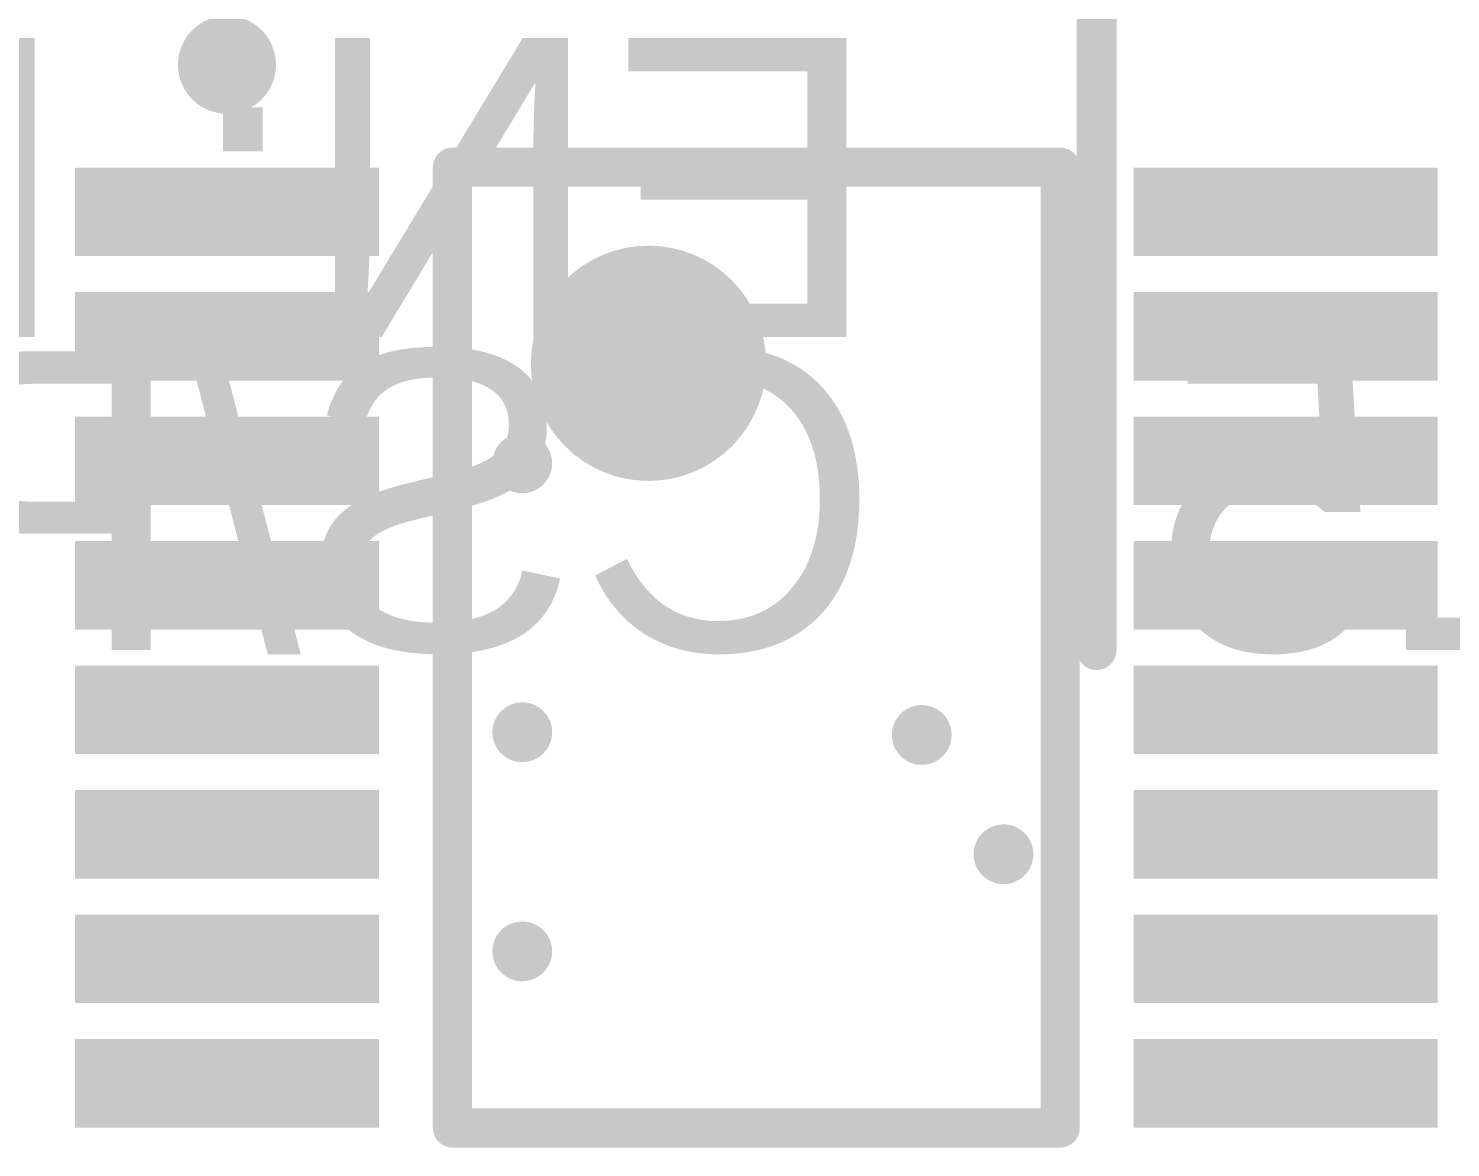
# Model space of a CAD drawing. Header units: millimetres. Extents: x -6 to 151, y -20 to 98.
# Drawn here: x 40.68 to 47.93, y 38.08 to 43.79 of the extents above; entities that cross this region are included whole.
import ezdxf

# ---------------------------------------------------------------- set-up
doc = ezdxf.new("R2010")
doc.units = ezdxf.units.MM
for name, color, linetype in [('BottomOverlay', 54, 'Continuous'), ('TopOverlay', 2, 'Continuous'), ('TopPaste', 8, 'Continuous'), ('TopSolder', 216, 'Continuous'), ('ViaHoleLayer', 16, 'Continuous')]:
    doc.layers.add(name, color=color, linetype=linetype)
doc.styles.add('Arial', font='arial.ttf', dxfattribs={"height": 0.2})

# ---------------------------------------------------------------- blocks, each defined once
blk = doc.blocks.new('SSOP16_154')
at = {"layer": 'TopPaste'}
for points in [[(-3.45, 2.0225), (-3.45, 2.4225), (-1.95, 2.4225), (-1.95, 2.0225)], [(1.95, 2.0225), (1.95, 2.4225), (3.45, 2.4225), (3.45, 2.0225)], [(-3.45, 1.3875), (-3.45, 1.7875), (-1.95, 1.7875), (-1.95, 1.3875)], [(1.95, 1.3875), (1.95, 1.7875), (3.45, 1.7875), (3.45, 1.3875)], [(-3.45, 0.7525), (-3.45, 1.1525), (-1.95, 1.1525), (-1.95, 0.7525)], [(1.95, 0.7525), (1.95, 1.1525), (3.45, 1.1525), (3.45, 0.7525)], [(-3.45, 0.1175), (-3.45, 0.5175), (-1.95, 0.5175), (-1.95, 0.1175)], [(1.95, 0.1175), (1.95, 0.5175), (3.45, 0.5175), (3.45, 0.1175)], [(-3.45, -0.5175), (-3.45, -0.1175), (-1.95, -0.1175), (-1.95, -0.5175)], [(1.95, -0.5175), (1.95, -0.1175), (3.45, -0.1175), (3.45, -0.5175)], [(-3.45, -1.1525), (-3.45, -0.7525), (-1.95, -0.7525), (-1.95, -1.1525)], [(1.95, -1.1525), (1.95, -0.7525), (3.45, -0.7525), (3.45, -1.1525)], [(-3.45, -1.7875), (-3.45, -1.3875), (-1.95, -1.3875), (-1.95, -1.7875)], [(1.95, -1.7875), (1.95, -1.3875), (3.45, -1.3875), (3.45, -1.7875)], [(-3.45, -2.4225), (-3.45, -2.0225), (-1.95, -2.0225), (-1.95, -2.4225)], [(1.95, -2.4225), (1.95, -2.0225), (3.45, -2.0225), (3.45, -2.4225)]]:
    blk.add_hatch(color=8, dxfattribs=at).paths.add_polyline_path(points)
at = {"layer": 'TopSolder'}
for points in [[(-3.4754, 1.9971), (-3.4754, 2.4479), (-1.9246, 2.4479), (-1.9246, 1.9971)], [(1.9246, 1.9971), (1.9246, 2.4479), (3.4754, 2.4479), (3.4754, 1.9971)], [(-3.4754, 1.3621), (-3.4754, 1.8129), (-1.9246, 1.8129), (-1.9246, 1.3621)], [(1.9246, 1.3621), (1.9246, 1.8129), (3.4754, 1.8129), (3.4754, 1.3621)], [(-3.4754, 0.7271), (-3.4754, 1.1779), (-1.9246, 1.1779), (-1.9246, 0.7271)], [(1.9246, 0.7271), (1.9246, 1.1779), (3.4754, 1.1779), (3.4754, 0.7271)], [(-3.4754, 0.0921), (-3.4754, 0.5429), (-1.9246, 0.5429), (-1.9246, 0.0921)], [(1.9246, 0.0921), (1.9246, 0.5429), (3.4754, 0.5429), (3.4754, 0.0921)], [(-3.4754, -0.5429), (-3.4754, -0.0921), (-1.9246, -0.0921), (-1.9246, -0.5429)], [(1.9246, -0.5429), (1.9246, -0.0921), (3.4754, -0.0921), (3.4754, -0.5429)], [(-3.4754, -1.1779), (-3.4754, -0.7271), (-1.9246, -0.7271), (-1.9246, -1.1779)], [(1.9246, -1.1779), (1.9246, -0.7271), (3.4754, -0.7271), (3.4754, -1.1779)], [(-3.4754, -1.8129), (-3.4754, -1.3621), (-1.9246, -1.3621), (-1.9246, -1.8129)], [(1.9246, -1.8129), (1.9246, -1.3621), (3.4754, -1.3621), (3.4754, -1.8129)], [(-3.4754, -2.4479), (-3.4754, -1.9971), (-1.9246, -1.9971), (-1.9246, -2.4479)], [(1.9246, -2.4479), (1.9246, -1.9971), (3.4754, -1.9971), (3.4754, -2.4479)]]:
    blk.add_hatch(color=216, dxfattribs=at).paths.add_polyline_path(points)
at = {"layer": 'TopOverlay'}
for points, const_width in [([(-2.575, 2.9725, 1), (-2.825, 2.9725, 1)], 0.25), ([(-2.8875, 2.9725, 1), (-2.7625, 2.9725, 1)], 0.125), ([(-2.6375, 2.9725, 1), (-2.5125, 2.9725, 1)], 0.125), ([(-1.6, 2.45, 1), (-1.5, 2.45, 1)], 0.1), ([(-1.6, 2.45, 1), (-1.5, 2.45, 1)], 0.1), ([(1.5, 2.45, 1), (1.6, 2.45, 1)], 0.1), ([(1.5, 2.45, 1), (1.6, 2.45, 1)], 0.1), ([(-0.25, 1.45, 1), (-0.85, 1.45, 1)], 0.6), ([(-1, 1.45, 1), (-0.7, 1.45, 1)], 0.3), ([(-0.4, 1.45, 1), (-0.1, 1.45, 1)], 0.3), ([(-1.6, -2.45, 1), (-1.5, -2.45, 1)], 0.1), ([(-1.6, -2.45, 1), (-1.5, -2.45, 1)], 0.1), ([(1.5, -2.45, 1), (1.6, -2.45, 1)], 0.1), ([(1.5, -2.45, 1), (1.6, -2.45, 1)], 0.1)]:
    blk.add_lwpolyline(points, format="xyb", close=True, dxfattribs=dict(at, const_width=const_width))
at = {"layer": 'TopOverlay', "const_width": 0.2}
for points in [[(-1.55, 2.45), (1.55, 2.45)], [(-1.55, -2.45), (-1.55, 2.45)], [(1.55, -2.45), (1.55, 2.45)], [(-1.55, -2.45), (1.55, -2.45)]]:
    blk.add_lwpolyline(points, dxfattribs=at)

msp = doc.modelspace()

# ---------------------------------------------------------------- hatches: boundary and pattern name
at = {"layer": 'ViaHoleLayer'}
h = msp.add_hatch(color=16, dxfattribs=at)
edge = h.paths.add_edge_path()
edge.add_arc((43.1996, 41.5683), 0.1524, 0, 360)
h = msp.add_hatch(color=16, dxfattribs=at)
edge = h.paths.add_edge_path()
edge.add_arc((43.1996, 40.1967), 0.1524, 0, 360)
h = msp.add_hatch(color=16, dxfattribs=at)
edge = h.paths.add_edge_path()
edge.add_arc((45.2374, 40.1828), 0.1524, 0, 360)
h = msp.add_hatch(color=16, dxfattribs=at)
edge = h.paths.add_edge_path()
edge.add_arc((45.6544, 39.5744), 0.1524, 0, 360)
h = msp.add_hatch(color=16, dxfattribs=at)
edge = h.paths.add_edge_path()
edge.add_arc((43.1996, 39.0791), 0.1524, 0, 360)

# ---------------------------------------------------------------- linework, layer by layer
at = {"layer": 'BottomOverlay', "const_width": 0.2032}
msp.add_lwpolyline([(46.1293, 40.6156), (46.1293, 67.0369)], dxfattribs=at)
at = {"layer": 'BottomOverlay', "const_width": 0.1016}
msp.add_lwpolyline([(46.0785, 40.6156, 1), (46.1801, 40.6156, 1)], format="xyb", close=True, dxfattribs=at)

# ---------------------------------------------------------------- block references
msp.add_blockref('SSOP16_154', (44.3934, 40.6285))

# ---------------------------------------------------------------- texts
at = {"layer": 'BottomOverlay', "style": 'Arial', "text_generation_flag": 2}
for s, p in [('EN: PE8', (45.0273, 42.2131)), ('CS/PDN: PA15', (45.0273, 40.6156)), ('CS/PDN: PC15', (60.9702, 40.6156))]:
    msp.add_text(s, height=1.524, rotation=360, dxfattribs=at).set_placement(p)

doc.saveas('drawing.dxf')
